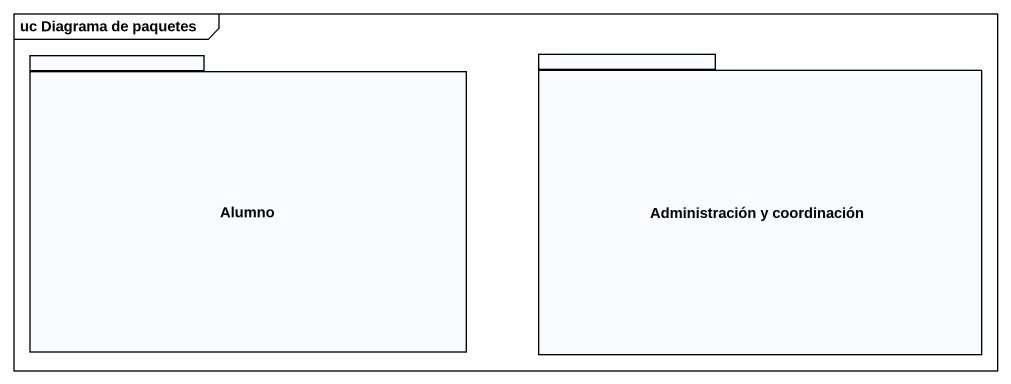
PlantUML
@startuml
mainframe uc Diagrama de paquetes
package Alumno {
}
package "Administración y coordinación" as Administración_y {
}
@enduml
